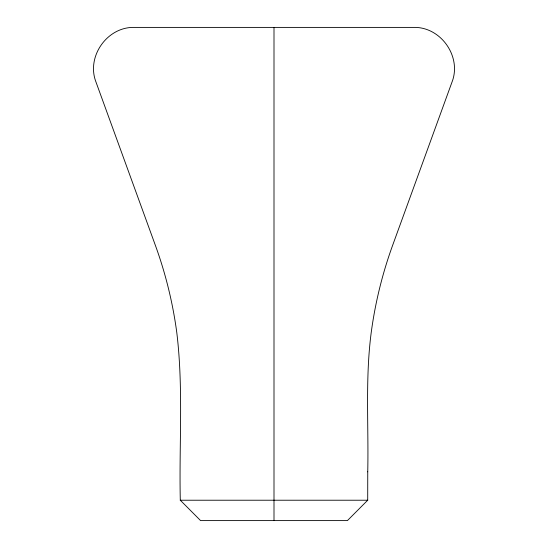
<?xml version="1.0" encoding="UTF-8"?>
<svg xmlns="http://www.w3.org/2000/svg" width="548" height="548" viewBox="0 0 548 548"><rect width="100%" height="100%" fill="white"/><g stroke="black" fill="none" stroke-linecap="round" stroke-linejoin="round"><path stroke-width="0.82" d="M180.251 500.221L367.749 500.221M274 27.4L274 520.6M367.749 471.828L367.708 500.221L347.418 520.6L200.589 520.6L180.292 500.221C179.025 444.298 183.539 388.059 176.764 332.389C172.819 303.01 165.736 274.082 155.68 246.196L96.003 82.09C86.057 56.752 107.1 26.715 134.308 27.4L413.692 27.4C440.9 26.715 461.943 56.752 451.997 82.09L392.32 246.196C382.264 274.082 375.181 303.01 371.236 332.389C365.153 378.62 368.722 425.378 367.749 471.828"/></g></svg>
